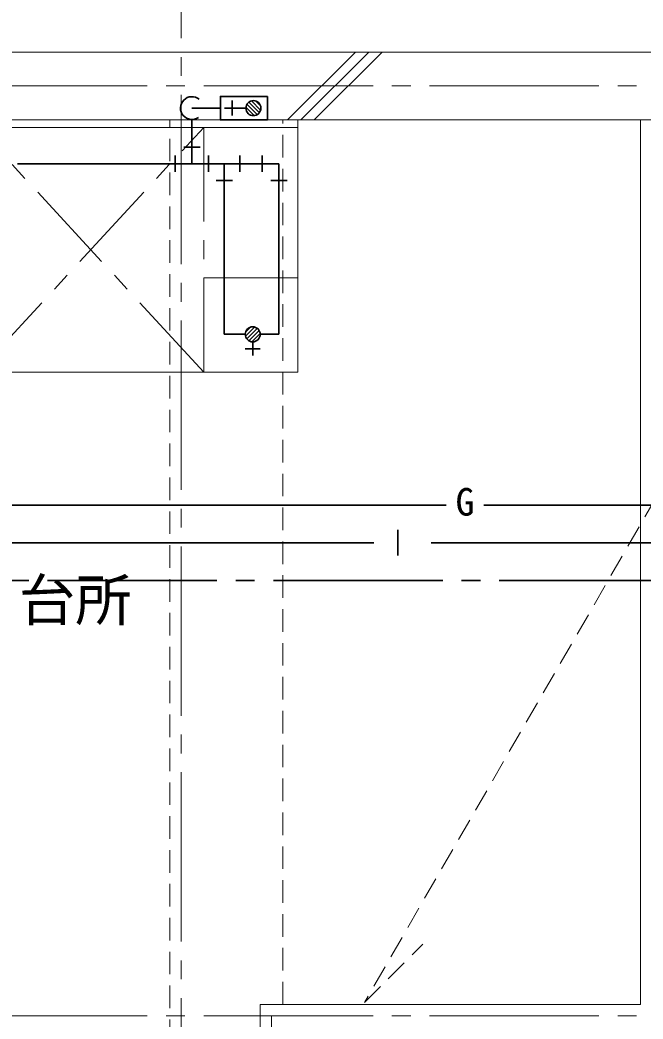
# Model space of a CAD drawing. Units: millimetres at full size, sheet at 1:50; details may follow other scales. Extents: x -9674 to 9699, y -6794 to 6791.
# Drawn here: x -3031 to -1375, y 1109 to 3763 of the extents above; entities that cross this region are included whole.
import ezdxf
from ezdxf.enums import TextEntityAlignment as Align

# ---------------------------------------------------------------- set-up
doc = ezdxf.new("R2010")
doc.units = ezdxf.units.MM
doc.header["$LTSCALE"] = 50
for name, pattern in [('CHAIN1', [8, 5, -1, 1, -1]), ('CHAIN2', [12, 9, -1, 1, -1]), ('DASHED1', [1.8, 1.2, -0.6])]:
    doc.linetypes.add(name, pattern=pattern)
for name, color, linetype, lineweight in [('1-0_芯', 134, 'CHAIN2', 9), ('1-1_躯体', 134, 'Continuous', 9), ('1-2_間仕切', 134, 'Continuous', 9), ('1-5_設備', 134, 'Continuous', 9), ('1-8_ハッチ', 134, 'Continuous', 9), ('1-C_梁', 134, 'DASHED1', 9), ('2-3_建具', 4, 'Continuous', 35), ('2-9_金物', 1, 'CHAIN2', 35), ('2-A_文字', 6, 'Continuous', 35), ('2-C', 2, 'DASHED1', 25)]:
    doc.layers.add(name, color=color, linetype=linetype, lineweight=lineweight)
doc.layers.add('1-A_文字', color=134, linetype='Continuous')
doc.styles.add('ＭＳ ゴシック', font='')
doc.styles.get('ＭＳ ゴシック').set_extended_font_data('MS Gothic')

msp = doc.modelspace()

# ---------------------------------------------------------------- linework, layer by layer
at = {"layer": '1-0_芯'}
for p, q in [((-2602.5, -3485.53), (-2602.5, 4587.68)), ((-8542.5, 3587.68), (8067.5, 3587.68)), ((-8542.5, 1117.68), (8067.5, 1117.68)), ((-2362.5, 207.68), (-2362.5, 1117.68))]:
    msp.add_line(p, q, dxfattribs=at)
at = {"layer": '1-1_躯体'}
for p, q in [((5857.5, 3677.68), (-6742.5, 3677.68)), ((-6742.5, 3497.68), (5857.5, 3497.68))]:
    msp.add_line(p, q, dxfattribs=at)
at = {"layer": '1-2_間仕切'}
for p, q in [((-1382.5, 3497.68), (-1382.5, 1147.68)), ((-2392.5, 1087.68), (-2392.5, 1147.68)), ((-2392.5, 1147.68), (-1382.5, 1147.68))]:
    msp.add_line(p, q, dxfattribs=at)
at = {"layer": '1-5_設備'}
for p, q in [((-2292.5, 3477.68), (-4042.5, 3477.68)), ((-2292.5, 3497.68), (-2292.5, 2827.68)), ((-2292.5, 2827.68), (-3382.5, 2827.68))]:
    msp.add_line(p, q, dxfattribs=at)
at = {"layer": '1-5_設備', "linetype": 'CHAIN1'}
for p, q in [((-3142.5, 2827.68), (-2542.5, 3477.68)), ((-2542.5, 2827.68), (-3142.5, 3477.68)), ((-2542.5, 3477.68), (-2542.5, 2827.68)), ((-2292.5, 3077.68), (-2542.5, 3077.68))]:
    msp.add_line(p, q, dxfattribs=at)
at = {"layer": '1-8_ハッチ'}
for p, q in [((-2319.53, 3497.68), (-2139.53, 3677.68)), ((-2284.17, 3497.68), (-2104.17, 3677.68)), ((-2248.81, 3497.68), (-2068.81, 3677.68))]:
    msp.add_line(p, q, dxfattribs=at)
at = {"layer": '1-C_梁'}
for p, q in [((-2632.5, 237.68), (-2632.5, 3497.68)), ((-2332.5, 1147.68), (-2332.5, 3497.68))]:
    msp.add_line(p, q, dxfattribs=at)
at = {"layer": '2-3_建具'}
for p, q in [((-2466.9, 3508.93), (-2466.9, 3548.93)), ((-2408.23, 3509.06), (-2430.38, 3531.21)), ((-2400.3, 3511.74), (-2427.71, 3539.14)), ((-2394.67, 3516.72), (-2422.73, 3544.77)), ((-2391.17, 3523.82), (-2415.62, 3548.27)), ((-2391.32, 3534.58), (-2404.87, 3548.12)), ((-2498.15, 3528.93), (-2573.8, 3528.93)), ((-2486.9, 3528.93), (-2430.51, 3528.93)), ((-2423.53, 3513.75), (-2425.69, 3515.92)), ((-2573.8, 3497.68), (-2573.8, 3381)), ((-2595.4, 3425.3), (-2552.2, 3425.3)), ((-2618.1, 3359.4), (-2618.1, 3402.6)), ((-2529.51, 3359.4), (-2529.51, 3402.6)), ((-2446.18, 3359.4), (-2446.18, 3402.6)), ((-2386.97, 3359.4), (-2386.97, 3402.6)), ((-2342.68, 3381), (-3036.8, 3381)), ((-2487.84, 3381), (-2487.84, 2927.96)), ((-2342.68, 3381), (-2342.68, 2927.96)), ((-2466.24, 3336.71), (-2509.44, 3336.71)), ((-2321.08, 3336.71), (-2364.28, 3336.71)), ((-2407.17, 2947.3), (-2431.62, 2922.85)), ((-2417.93, 2947.15), (-2431.47, 2933.61)), ((-2487.84, 2927.96), (-2432.28, 2927.96)), ((-2400.06, 2943.8), (-2428.12, 2915.75)), ((-2395.08, 2938.17), (-2422.49, 2910.77)), ((-2392.41, 2930.24), (-2414.56, 2908.09)), ((-2392.41, 2927.96), (-2342.68, 2927.96)), ((-2412.28, 2871.58), (-2412.28, 2907.96)), ((-2397.1, 2914.95), (-2399.26, 2912.78)), ((-2392.28, 2889.77), (-2432.28, 2889.77)), ((-3530.98, 2474.34), (-1898.35, 2474.34)), ((-431.85, 2474.34), (-1798.35, 2474.34))]:
    msp.add_line(p, q, dxfattribs=at)
msp.add_lwpolyline([(-2373.15, 3560.18), (-2373.15, 3497.68), (-2498.15, 3497.68), (-2498.15, 3560.18)], close=True, dxfattribs=at)
for centre in [(-2410.51, 3528.93), (-2412.28, 2927.96)]:
    msp.add_circle(centre, 20, dxfattribs=at)
msp.add_arc((-2573.8, 3528.93), 30.34, 50.49, 304.849, dxfattribs=at)
at = {"layer": '2-9_金物'}
msp.add_line((-707.43, 2274.34), (-3430.98, 2274.34), dxfattribs=at)
at = {"layer": '2-A_文字'}
for p, q in [((-2026.38, 2339.92), (-2026.38, 2408.75)), ((-2090.89, 2374.34), (-3530.98, 2374.34)), ((-1938.48, 2374.34), (-607.43, 2374.34))]:
    msp.add_line(p, q, dxfattribs=at)
at = {"layer": '2-C', "color": 7, "lineweight": 9}
for p, q in [((-1205.62, 2728.69), (-2115.66, 1152.46)), ((-2115.66, 1152.46), (-1959.9, 1308.22))]:
    msp.add_line(p, q, dxfattribs=at)

# ---------------------------------------------------------------- texts
at = {"layer": '1-A_文字', "style": 'ＭＳ ゴシック'}
msp.add_text('台所', height=110, dxfattribs=at).set_placement((-3033.76, 2134.22), align=Align.BOTTOM_LEFT)
at = {"layer": '2-3_建具', "color": 7, "style": 'ＭＳ ゴシック'}
msp.add_text('G', height=73.31, dxfattribs=at).set_placement((-1873.35, 2424.34), align=Align.BOTTOM_LEFT)

doc.saveas('drawing.dxf')
